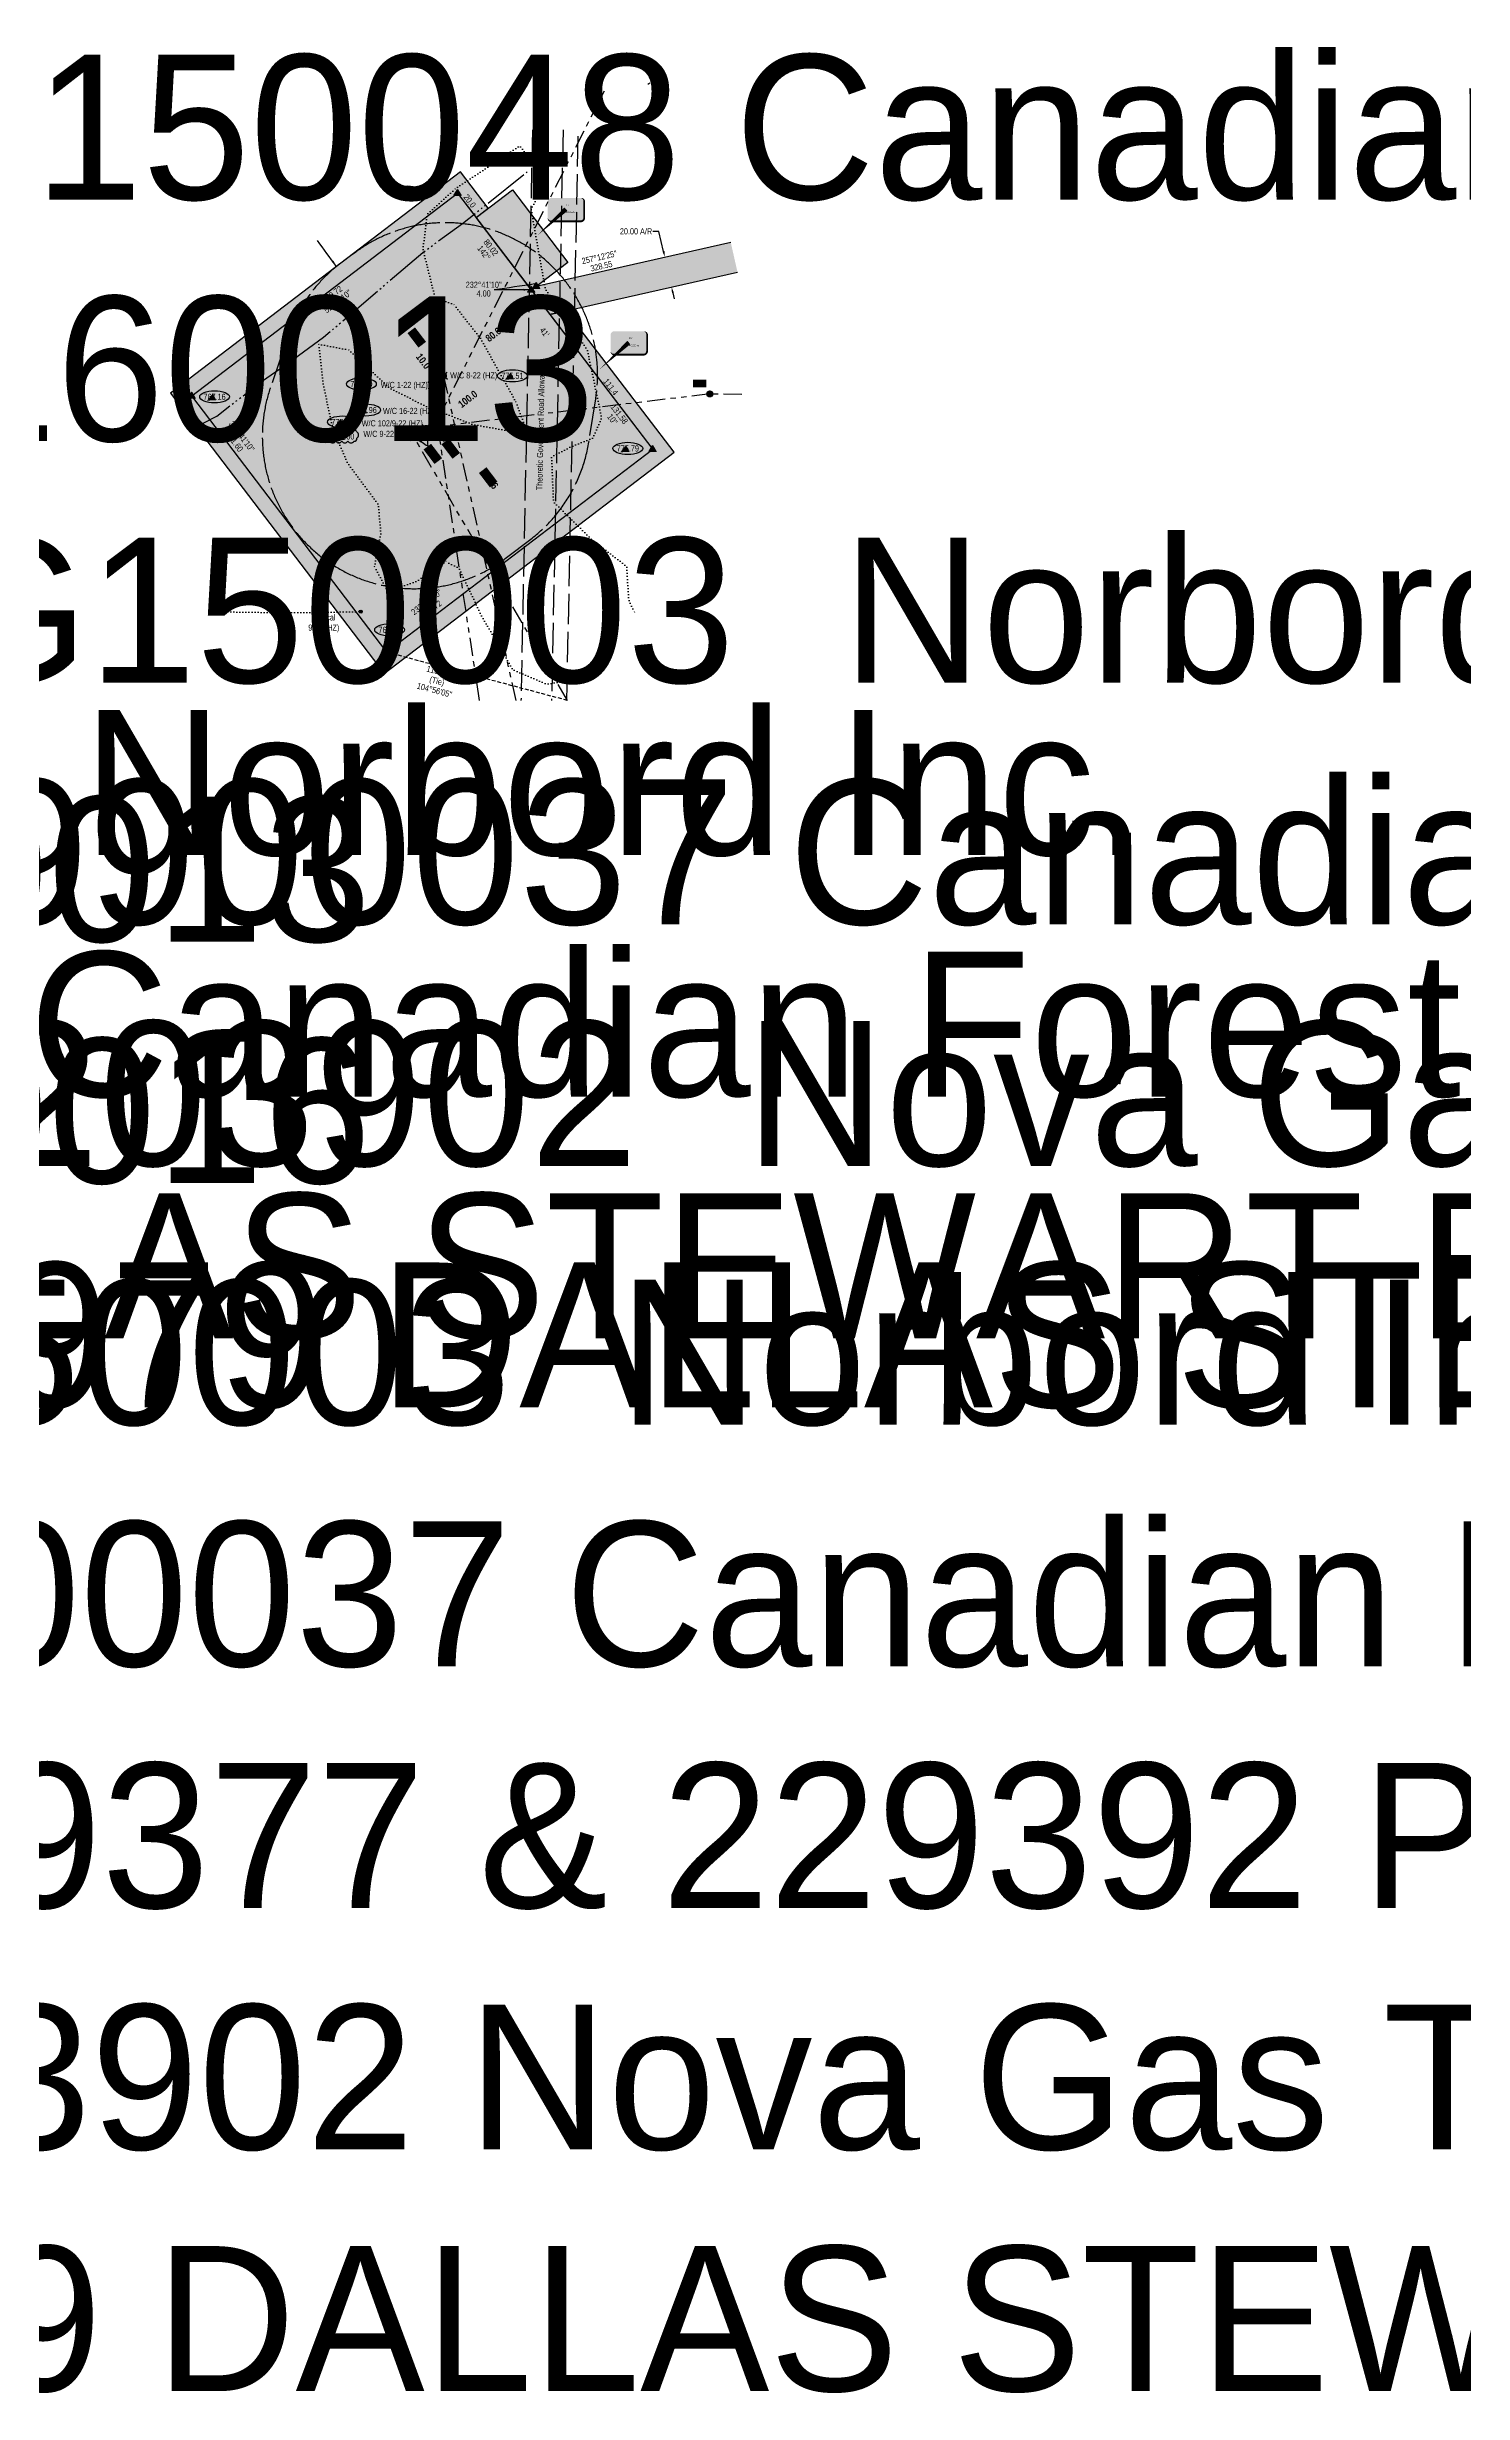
# Model space of a CAD drawing. Extents: x 408734 to 418041, y 6062812 to 6070261.
# Drawn here: x 411061 to 413388, y 6062812 to 6066665 of the extents above; entities that cross this region are included whole.
import ezdxf
from ezdxf.enums import TextEntityAlignment as Align

# ---------------------------------------------------------------- set-up
doc = ezdxf.new("R2018")
doc.units = 0
doc.header["$LTSCALE"] = 5
doc.header["$PDSIZE"] = 0.5
for name, pattern in [('foc-BUFFER', [16.75, 15, -1.75]), ('foc-DOT', [1, 0.2, -0.8]), ('foc-DRILLPATH', [14.75, 6, -1.75, 1.75, -1.75, 1.75, -1.75]), ('foc-SEISMIC', [20.5, 15, -1, 0.5, -1, 0.5, -1, 0.5, -1]), ('foc-TIELINE', [1.875, 1.25, -0.625]), ('foc-TOPO', [1, 0.2, -0.8]), ('foc-UNSURVEYED', [12.5, 10, -2.5])]:
    doc.linetypes.add(name, pattern=pattern)
doc.layers.get('Defpoints').update_dxf_attribs({"color": 9})
for name, color, linetype in [('AS-DRILL', 8, 'foc-DOT'), ('AS-DRILL-T', 8, 'Continuous'), ('AS-SEISMIC', 224, 'foc-SEISMIC'), ('AUX-BUFFER', 7, 'foc-BUFFER'), ('bc573101-9ad7-405d-b355-9', 7, 'Continuous'), ('L-BD', 7, 'Continuous'), ('L-MON', 1, 'Continuous'), ('L-ROAD-T', 7, 'Continuous'), ('L-TIE', 7, 'foc-TIELINE'), ('L-USEC', 7, 'foc-UNSURVEYED'), ('P-CROSSINGS', 250, 'Continuous'), ('P-ELEVATION', 7, 'Continuous'), ('P-PDRILLPATH', 12, 'foc-DRILLPATH'), ('P-PROPOSED', 10, 'Continuous'), ('P-PROPOSED-H', 21, 'Continuous'), ('P-TEMP-BLOCKS', 250, 'Continuous'), ('P-TEMP-BLUE', 146, 'Continuous'), ('P-TXT', 4, 'Continuous'), ('T-VEGETATION CHANGE', 104, 'foc-TOPO')]:
    doc.layers.add(name, color=color, linetype=linetype)
doc.layers.add('P-TEMP-BLUE-H', color=7, linetype='Continuous', true_color=0x99e6ff)
doc.styles.add('80', font='ARIALN.TTF', dxfattribs={"height": 10})
doc.styles.add('80CG', font='ARIALN.TTF', dxfattribs={"height": 10})
doc.styles.add('80L', font='ARIALN.TTF', dxfattribs={"height": 10})
doc.styles.add('BOLD', font='ARIALNB.TTF')
doc.styles.get("Standard").update_dxf_attribs({"font": 'ARIALN.TTF'})
doc.dimstyles.new('CG2011', dxfattribs={"dimscale": 5, "dimtxt": 9, "dimasz": 2, "dimexe": 0.2, "dimexo": 0.0625, "dimgap": 0.5, "dimtad": 0, "dimtih": 1, "dimtoh": 1, "dimzin": 0, "dimdsep": 46, "dimtxsty": '80CG', "dimcen": 0.1, "dimse1": 1, "dimse2": 1, "dimclrd": 256, "dimclrt": 256, "dimaunit": 1, "dimadec": 4, "dimazin": 0, "dimtfac": 0.06, "dimtofl": 0, "dimtmove": 0, "dimatfit": 1, "dimfxl": 0.2, "dimtolj": 1, "dimtzin": 0, "dimlwd": -1, "dimarcsym": 0})
doc.dimstyles.new('Compass 5 000', dxfattribs={"dimscale": 5, "dimtxt": 9, "dimasz": 2, "dimexe": 0.2, "dimexo": 0.0625, "dimgap": 0.5, "dimtad": 0, "dimtih": 1, "dimtoh": 1, "dimzin": 0, "dimdsep": 46, "dimtxsty": '80CG', "dimcen": 0.1, "dimse1": 1, "dimse2": 1, "dimclrd": 256, "dimclrt": 256, "dimaunit": 1, "dimadec": 4, "dimazin": 0, "dimtfac": 0.06, "dimtofl": 0, "dimtmove": 0, "dimatfit": 1, "dimfxl": 0.2, "dimtolj": 1, "dimtzin": 0, "dimlwd": -1, "dimarcsym": 0})

# ---------------------------------------------------------------- blocks, each defined once
blk = doc.blocks.new('*U65')
at = {"color": 44, "lineweight": 30, "flags": 104}
blk.add_attdef('ENTER_TEXT', text='', height=10, dxfattribs=at).set_placement((-1, 0), align=Align.MIDDLE_CENTER)
blk = doc.blocks.new('*U41')
at = {"color": 44, "lineweight": 30, "flags": 104}
blk.add_attdef('ENTER_TEXT', text='', height=10, dxfattribs=at).set_placement((-1, 0), align=Align.MIDDLE_CENTER)
blk = doc.blocks.new('*U66')
at = {"color": 44, "lineweight": 30, "flags": 104}
blk.add_attdef('ENTER_TEXT', text='', height=10, dxfattribs=at).set_placement((-1, 0), align=Align.MIDDLE_CENTER)
blk = doc.blocks.new('TRIA')
blk.add_hatch(color=255).paths.add_polyline_path([(-0.04, 1.52), (-1.47, -0.87), (1.39, -0.87)])
blk = doc.blocks.new('TRIAA')
blk.add_blockref('TRIA', (0, 0))
blk = doc.blocks.new('TRIB')
at = {"color": 1}
blk.add_lwpolyline([(-1.12, -0.67), (-0.04, 1.13), (1.04, -0.67)], close=True, dxfattribs=at)
blk = doc.blocks.new('TRIBB')
blk.add_blockref('TRIB', (0, 0))
blk = doc.blocks.new('TRICC')
for name in ['TRIAA', 'TRIBB']:
    blk.add_blockref(name, (0, 0))
blk = doc.blocks.new('plspike')
blk.add_blockref('TRICC', (0, 0))
blk = doc.blocks.new('WC')
at = {"layer": 'L-MON'}
h = blk.add_hatch(color=255, dxfattribs=at)
h.dxf.hatch_style = 1
edge = h.paths.add_edge_path()
edge.add_arc((0, 0), 0.9, 0, 360)
at = {"layer": 'L-MON', "color": 240, "flags": 128}
for points in [[(-0.62, 0.5), (-1.23, 1.12)], [(0.52, 0.61), (1.13, 1.21)], [(-1.18, -1.18), (-0.56, -0.57)], [(1.16, -1.18), (0.56, -0.57)]]:
    blk.add_lwpolyline(points, dxfattribs=at)
at = {"layer": 'L-MON', "color": 240}
for radius in [0.8, 0.373]:
    blk.add_circle((0, 0), radius, dxfattribs=at)
blk = doc.blocks.new('BH-Existing')
at = {"layer": 'AS-DRILL-T'}
h = blk.add_hatch(color=256, dxfattribs=at)
h.dxf.hatch_style = 1
edge = h.paths.add_edge_path()
edge.add_arc((0, 0), 0.5, 0, 360)
blk.add_circle((0, 0), 0.5, dxfattribs=at)
blk = doc.blocks.new('plbh')
at = {"layer": 'L-MON'}
h = blk.add_hatch(color=255, dxfattribs=at)
h.dxf.hatch_style = 1
edge = h.paths.add_edge_path()
edge.add_arc((0, 0), 1.16, 0, 360)
h = blk.add_hatch(color=256, dxfattribs=at)
h.dxf.hatch_style = 1
h.paths.add_polyline_path([(-0.96, 0, 1), (0.96, 0, 1)])
h.paths.add_polyline_path([(0.91, 0, -1), (-0.91, 0, -1)], flags=16)
h.paths.add_polyline_path([(0.45, 0, -1), (-0.45, 0, -1)], flags=0)
h = blk.add_hatch(color=256, dxfattribs=at)
h.dxf.hatch_style = 1
h.paths.add_polyline_path([(-0.45, 0, 1), (0.45, 0, 1)])
h.paths.add_polyline_path([(0.4, 0, -1), (-0.4, 0, -1)], flags=16)
at = {"layer": 'L-MON', "color": 240}
for radius in [0.96, 0.91, 0.45, 0.4]:
    blk.add_circle((0, 0), radius, dxfattribs=at)
blk = doc.blocks.new('ICP_text')
at = {"color": 14, "insert": (-10.8, -0.5), "char_height": 10, "attachment_point": 5, "style": '80L', "bg_fill": 1, "box_fill_scale": 1.15, "bg_fill_color": 255, "bg_fill_transparency": 0}
blk.add_mtext_dynamic_manual_height_columns('\\pxqc;ICP', width=19.07, gutter_width=47.5, heights=[0], dxfattribs=at)
blk = doc.blocks.new('*D76')
at = {"layer": 'Defpoints', "color": 0, "transparency": 16777216}
for p in [(412071.4, 6066318.8), (412076.1, 6066319.9), (412082.5, 6066270.1)]:
    blk.add_point(p, dxfattribs=at)
at = {"layer": 'P-TXT', "transparency": 16777216}
for p, q in [((412066.4, 6066362.4), (412056.4, 6066362.4)), ((412073.9, 6066329.6), (412066.4, 6066362.4)), ((412089.3, 6066261.4), (412091.5, 6066251.6))]:
    blk.add_line(p, q, dxfattribs=at)
for points in [[(412075.5, 6066330), (412072.2, 6066329.2), (412076.1, 6066319.9)], [(412090.9, 6066261.7), (412087.7, 6066261), (412087.1, 6066271.1)]]:
    blk.add_solid(points, dxfattribs=at)
at = {"layer": 'P-TXT', "transparency": 16777216, "insert": (412028.7, 6066362.4), "char_height": 10, "attachment_point": 5, "style": '80CG'}
blk.add_mtext('\\A1;20.00 A/R', dxfattribs=at)
blk = doc.blocks.new('we')
at = {"layer": 'P-ELEVATION'}
h = blk.add_hatch(color=111, dxfattribs=at)
h.dxf.hatch_style = 1
edge = h.paths.add_edge_path()
edge.add_ellipse((0, 0), major_axis=(-24.4, 0), ratio=0.410256, start_angle=0, end_angle=360)
at = {"layer": 'P-ELEVATION', "color": 7, "flags": 128}
blk.add_lwpolyline([(0, 0, 12.5, 0, 0), (-12.4, -6.4, 0, 0, 0)], format="xyseb", dxfattribs=at)
at = {"layer": 'P-ELEVATION', "color": 7}
blk.add_ellipse((0, 0), major_axis=(-24.4, 0), ratio=0.410256, dxfattribs=at)
at = {"layer": 'P-ELEVATION', "style": '80'}
blk.add_attdef('ELEVATION', text='', height=10, dxfattribs=at).set_placement((0, 0), align=Align.MIDDLE_CENTER)
blk = doc.blocks.new('*U78')
at = {"layer": 'P-ELEVATION'}
h = blk.add_hatch(color=111, dxfattribs=at)
h.dxf.hatch_style = 1
edge = h.paths.add_edge_path()
edge.add_ellipse((0, 0), major_axis=(-24.4, 0), ratio=0.410256, start_angle=0, end_angle=360)
at = {"layer": 'P-ELEVATION', "color": 7, "flags": 128}
blk.add_lwpolyline([(0, 0, 12.5, 0, 0), (-3.6, -30.2, 0, 0, 0)], format="xyseb", dxfattribs=at)
at = {"layer": 'P-ELEVATION', "color": 7}
blk.add_ellipse((0, 0), major_axis=(-24.4, 0), ratio=0.410256, dxfattribs=at)
at = {"layer": 'P-ELEVATION', "style": '80'}
blk.add_attdef('ELEVATION', text='', height=10, dxfattribs=at).set_placement((0, 0), align=Align.MIDDLE_CENTER)
blk = doc.blocks.new('*U77')
at = {"layer": 'P-ELEVATION'}
h = blk.add_hatch(color=111, dxfattribs=at)
h.dxf.hatch_style = 1
edge = h.paths.add_edge_path()
edge.add_ellipse((0, 0), major_axis=(-24.4, 0), ratio=0.410256, start_angle=0, end_angle=360)
at = {"layer": 'P-ELEVATION', "color": 7, "flags": 128}
blk.add_lwpolyline([(0, 0, 12.5, 0, 0), (76, -2, 0, 0, 0)], format="xyseb", dxfattribs=at)
at = {"layer": 'P-ELEVATION', "color": 7}
blk.add_ellipse((0, 0), major_axis=(-24.4, 0), ratio=0.410256, dxfattribs=at)
at = {"layer": 'P-ELEVATION', "style": '80'}
blk.add_attdef('ELEVATION', text='', height=10, dxfattribs=at).set_placement((0, 0), align=Align.MIDDLE_CENTER)
blk = doc.blocks.new('*U67')
at = {"true_color": 0x99e6ff}
h = blk.add_hatch(color=141, dxfattribs=at)
edge = h.paths.add_edge_path()
edge.add_line((-24, -20), (24, -20))
edge.add_arc((24, -14), 6, 270, 360)
edge.add_line((30, -14), (30, 12.5))
edge.add_arc((24, 12.5), 6, 0, 90)
edge.add_line((24, 18.5), (-24, 18.5))
edge.add_arc((-24, 12.5), 6, 90, 180)
edge.add_line((-30, 12.5), (-30, -14))
edge.add_arc((-24, -14), 6, 180, 270)
at = {"flags": 128}
blk.add_lwpolyline([(-47.2, -43.3, 0, 7.5, 0), (0, 0, 0, 0, 0)], format="xyseb", dxfattribs=at)
at = {"color": 250, "flags": 128}
blk.add_lwpolyline([(-24, -20, 3, 3, 0), (24, -20, 3, 3, 0.414214), (30, -14, 3, 3, 0), (30, 12.5, 3, 0, 0.414214), (24, 18.5, 0, 0, 0), (-24, 18.5, 0, 0, 0.414214), (-30, 12.5, 0, 0, 0), (-30, -14, 0, 3, 0.414214)], format="xyseb", close=True, dxfattribs=at)
at = {"color": 250, "lineweight": 30, "flags": 104}
blk.add_attdef('TEMP_AREA_W1', text='', height=12, dxfattribs=at).set_placement((0, 8.3), align=Align.MIDDLE_CENTER)
blk.add_attdef('ENTER_TEXT', text='', height=9, dxfattribs=at).set_placement((0, -3.8), align=Align.TOP_CENTER)
blk = doc.blocks.new('wa')
at = {"layer": 'P-ELEVATION'}
h = blk.add_hatch(color=111, dxfattribs=at)
h.dxf.hatch_style = 1
edge = h.paths.add_edge_path()
edge.add_arc((-17.4, -4.5), 6.1, 215, 325)
edge.add_arc((-7.4, -4.5), 6.1, 215, 325)
edge.add_arc((2.6, -4.5), 6.1, 215, 325)
edge.add_arc((12.7, -4.5), 6.1, 215, 325)
edge.add_arc((18.1, -3.7), 4.32, 263.4336, 373.4336)
edge.add_arc((18.8, 2.3), 6.1, 305, 415)
edge.add_arc((17.5, 4.4), 5.69, 30.6955, 140.6955)
edge.add_arc((8.1, 4.5), 6.1, 35, 145)
edge.add_arc((-1.9, 4.5), 6.1, 35, 145)
edge.add_arc((-11.9, 4.5), 6.1, 35, 145)
edge.add_arc((-18, 3.8), 4.33, 75.4261, 185.4261)
edge.add_arc((-18.4, -2.3), 6.96, 125, 235)
at = {"color": 240, "flags": 128}
blk.add_lwpolyline([(-22.4, -8, 0.520567), (-12.3, -8, 0.520567), (-2.4, -8, 0.520567), (7.6, -8, 0.520567), (17.6, -8, 0.520567), (22.4, -2.7, 0.520567), (22.4, 7.3, 0.520567), (13.1, 8, 0.520567), (3.1, 8, 0.520567), (-6.9, 8, 0.520567), (-16.9, 8, 0.520567), (-22.4, 3.4, 0.520567)], format="xyb", close=True, dxfattribs=at)
at = {"layer": 'P-ELEVATION', "color": 240, "flags": 128}
blk.add_lwpolyline([(0, 0, 12.5, 0, 0), (-12.4, -6.4, 0, 0, 0)], format="xyseb", dxfattribs=at)
at = {"layer": 'P-ELEVATION', "color": 240, "style": '80'}
blk.add_attdef('ELEVATION', text='', height=10, dxfattribs=at).set_placement((0, 0), align=Align.MIDDLE_CENTER)

msp = doc.modelspace()

# ---------------------------------------------------------------- hatches: boundary and pattern name
at = {"layer": 'P-PROPOSED-H'}
h = msp.add_hatch(color=256, dxfattribs=at)
h.dxf.hatch_style = 1
h.paths.add_polyline_path([(411619.422, 6065671.564), (411298.89, 6066092.119), (411735.582, 6066424.951), (412056.114, 6066004.396)])
h = msp.add_hatch(color=256, dxfattribs=at)
h.dxf.hatch_style = 1
h.paths.add_polyline_path([(412184.359, 6066344.362), (411864.74, 6066272.022), (411856.798, 6066265.909), (411887.303, 6066225.885), (412195.392, 6066295.616)])
at = {"layer": 'P-TEMP-BLUE-H'}
h = msp.add_hatch(color=256, dxfattribs=at)
h.dxf.hatch_style = 1
h.paths.add_polyline_path([(411740.309, 6066459.974), (411263.867, 6066096.846), (411614.695, 6065636.541), (412091.137, 6065999.669), (411914.1, 6066231.95), (411887.303, 6066225.885), (412056.114, 6066004.396), (411619.422, 6065671.564), (411298.89, 6066092.119), (411735.582, 6066424.951), (411765.91, 6066385.159), (411785.785, 6066400.307)])
h = msp.add_hatch(color=256, dxfattribs=at)
h.dxf.hatch_style = 1
h.paths.add_polyline_path([(411825.535, 6066430.603), (411916.423, 6066311.353), (411856.798, 6066265.909), (411765.91, 6066385.159)], flags=17)

# ---------------------------------------------------------------- linework, layer by layer
at = {"layer": 'AS-DRILL', "flags": 128}
msp.add_lwpolyline([(411332.823, 6065738.068), (411344.754, 6065737.752), (411391.62, 6065736.914), (411438.498, 6065736.625), (411485.358, 6065736.711), (411531.476, 6065737.189), (411576.475, 6065737.939)], dxfattribs=at)
at = {"layer": 'AS-SEISMIC', "flags": 128}
msp.add_lwpolyline([(411297.488, 6066036.914), (411339.885, 6066059.174), (411414.79, 6066117.099), (411464.483, 6066151.277), (411515.113, 6066188.462), (411678.568, 6066327.807), (411743.785, 6066375.339), (411849.926, 6066460.239)], dxfattribs=at)
at = {"layer": 'AUX-BUFFER', "color": 251, "linetype": 'foc-BUFFER', "flags": 128}
msp.add_lwpolyline([(411815.992, 6065826.696), (411855.765, 6065856.986, 0.19265508), (411951.117, 6066016.315), (411962.463, 6066087.229, 0.67094532), (411567.595, 6066327.979), (411545.788, 6066311.932, 0.15238907), (411457.609, 6066191.99), (411428.298, 6066106.834, 0.741887)], format="xyb", close=True, dxfattribs=at)
at = {"layer": 'bc573101-9ad7-405d-b355-9'}
msp.add_point((411576.485, 6065737.8), dxfattribs=at)
at = {"layer": 'L-TIE', "flags": 128}
msp.add_lwpolyline([(411619.422, 6065671.564), (411916.829, 6065592.236)], dxfattribs=at)
at = {"layer": 'L-USEC'}
for p, q in [((411858.48, 6066529.411), (411852.295, 6066220.466)), ((411908.761, 6066529.411), (411902.556, 6066219.46)), ((411927.686, 6066218.978), (411933.901, 6066529.411)), ((411852.295, 6066220.466), (411839.718, 6065592.236)), ((411902.556, 6066219.46), (411889.999, 6065592.236)), ((411915.138, 6065592.236), (411927.686, 6066218.978))]:
    msp.add_line(p, q, dxfattribs=at)
at = {"layer": 'P-CROSSINGS', "linetype": 'Continuous'}
msp.add_line((412051.235, 6066606.015), (412048.055, 6066603.591), dxfattribs=at)
at = {"layer": 'P-PDRILLPATH'}
for p, q in [((411976.164, 6066592.537), (411703.493, 6066054.818)), ((411831.669, 6065592.236), (411712.948, 6066124.862)), ((411861.206, 6066060.899), (411683.618, 6066039.67)), ((412150.005, 6066095.424), (411884.504, 6066063.685)), ((411915.909, 6065592.236), (411663.72, 6066024.528))]:
    msp.add_line(p, q, dxfattribs=at)
at = {"layer": 'P-PDRILLPATH', "flags": 128}
for points in [[(411771.593, 6065592.236), (411693.031, 6066109.684)], [(412202.556, 6066094.395), (412150.018, 6066095.433)]]:
    msp.add_lwpolyline(points, dxfattribs=at)
at = {"layer": 'P-PROPOSED', "flags": 128}
msp.add_lwpolyline([(411619.422, 6065671.564), (411298.89, 6066092.119), (411735.582, 6066424.951), (412056.114, 6066004.396)], close=True, dxfattribs=at)
msp.add_lwpolyline([(412184.359, 6066344.362), (411864.74, 6066272.022), (411856.798, 6066265.909), (411887.303, 6066225.885), (412195.392, 6066295.616)], dxfattribs=at)
at = {"layer": 'P-TEMP-BLUE', "flags": 128}
for points in [[(411740.309, 6066459.974), (411263.867, 6066096.846), (411614.695, 6065636.541), (412091.137, 6065999.669), (411914.1, 6066231.95), (411887.303, 6066225.885), (412056.114, 6066004.396), (411619.422, 6065671.564), (411298.89, 6066092.119), (411735.582, 6066424.951), (411765.91, 6066385.159), (411785.785, 6066400.307)], [(411825.535, 6066430.603), (411916.423, 6066311.353), (411856.798, 6066265.909), (411765.91, 6066385.159)]]:
    msp.add_lwpolyline(points, close=True, dxfattribs=at)
at = {"layer": 'T-VEGETATION CHANGE', "flags": 128}
msp.add_lwpolyline([(411953.299, 6065629.955), (411881.885, 6065618.973), (411826.365, 6065642.611), (411774.957, 6065731.001), (411737.943, 6065809.113), (411716.353, 6065820.418), (411668.029, 6065787.53), (411620.735, 6065771.085), (411599.145, 6065812.196), (411609.425, 6065866.668), (411605.314, 6065913.947), (411554.933, 6065981.781), (411530.258, 6066039.337), (411514.834, 6066111.282), (411507.639, 6066177.061), (411556.99, 6066167.811), (411623.819, 6066105.115), (411683.453, 6066075.31), (411760.563, 6066045.504), (411851.042, 6066029.06), (411831.406, 6066082.736), (411772.359, 6066187.953), (411729.358, 6066242.487), (411698.553, 6066253.393), (411678.659, 6066333.59), (411685.718, 6066390.689), (411731.552, 6066432.251), (411837.587, 6066502.915), (411882.571, 6066445.741), (411856.224, 6066399.487), (411879.752, 6066267.711), (411948.639, 6066168.015), (411972.286, 6066055.987), (411957.892, 6066023.097), (411921.908, 6066008.708), (411890.035, 6065992.265), (411893.119, 6065918.264), (411955.835, 6065856.596), (412013.49, 6065812.196), (412016.574, 6065757.724), (412027.449, 6065733.807)], dxfattribs=at)

# ---------------------------------------------------------------- block references
ref = msp.add_blockref('*U65', (410280.642, 6066652.643), dxfattribs=dict(xscale=0.99957941, yscale=0.99957941, zscale=0.99957941))
lines = msp.add_mtext('CRB 150048 Canadian Forest Products Ltd.\\PCSL160013 \\PDTLG150003  Norbord Inc.\\PFMA9900037 Canadian Forest Products Ltd.\\PTFA 203902  Nova Gas Transmission Ltd. ^JTPA 979 DALLAS STEWART BENNETT ', dxfattribs={"color": 44, "insert": (410280.294, 6066652.646), "char_height": 237.98055, "attachment_point": 1})
ref.add_attrib('ENTER_TEXT', '', (410280.294, 6066652.646), dxfattribs={"flags": 104}).embed_mtext(lines)
at = {"xscale": 0.99957941, "yscale": 0.99957941, "zscale": 0.99957941}
msp.add_blockref('ICP_text', (412144.231, 6066113.036), dxfattribs=at)
ref = msp.add_blockref('*U41', (409032.69, 6065576.178), dxfattribs=dict(xscale=0.99957941, yscale=0.99957941, zscale=0.99957941))
lines = msp.add_mtext('DTLG150003  Norbord Inc.\\PFMA9900037 Canadian Forest Products Ltd.^JTPA 979 DALLAS STEWART BENNETT', dxfattribs={"color": 44, "insert": (409032.342, 6065576.182), "char_height": 237.98055, "attachment_point": 1})
ref.add_attrib('ENTER_TEXT', '', (409032.342, 6065576.182), dxfattribs={"flags": 104}).embed_mtext(lines)
ref = msp.add_blockref('*U66', (409913.088, 6065383.557), dxfattribs=dict(xscale=0.99957941, yscale=0.99957941, zscale=0.99957941))
lines = msp.add_mtext('CSL160013 \\PCSL160016\\PDTLG150003  Norbord Inc.\\PFMA9900037 Canadian Forest Products Ltd.\\PRTF 229377 & 229392 PGI Processing ULC\\PTFA 203902 Nova Gas Transmission Ltd.\\PTPA 979 DALLAS STEWART BENNETT', dxfattribs={"color": 44, "insert": (409912.74, 6065434.068), "char_height": 237.98055, "attachment_point": 1})
ref.add_attrib('ENTER_TEXT', '', (409912.74, 6065434.068), dxfattribs={"flags": 104}).embed_mtext(lines)
at = {"layer": 'AS-DRILL-T', "xscale": 4.997897049999992, "yscale": 4.997897049999992, "zscale": 4.997897049999992}
msp.add_blockref('BH-Existing', (411576.475, 6065737.939), dxfattribs=at)
at = {"layer": 'L-BD', "xscale": 0.99957941, "yscale": 0.99957941, "zscale": 0.99957941}
for name, p, values in [('*U77', (411653.245, 6066427.017), {'ELEVATION': '776.35'}), ('we', (411336.17, 6066090.787), {'ELEVATION': '767.16'}), ('we', (411577.593, 6066111.79), {'ELEVATION': '774.89'}), ('we', (411825.563, 6066125.177), {'ELEVATION': '775.51'}), ('we', (411584.545, 6066069.055), {'ELEVATION': '774.96'}), ('we', (411546.374, 6066049.333), {'ELEVATION': '774.35'}), ('we', (412015.233, 6066005.961), {'ELEVATION': '775.79'}), ('*U78', (411623.701, 6065708.014), {'ELEVATION': '764.78'})]:
    msp.add_blockref(name, p, dxfattribs=at).add_auto_attribs(values)
at = {"layer": 'L-BD', "linetype": 'Continuous', "xscale": 0.99957941, "yscale": 0.99957941, "zscale": 0.99957941}
msp.add_blockref('wa', (411547.731, 6066025.661), dxfattribs=at).add_auto_attribs({'ELEVATION': '774.00'})
at = {"layer": 'L-MON', "xscale": 4.997897049999992, "yscale": 4.997897049999992, "zscale": 4.997897049999992}
for name, p in [('plspike', (411735.582, 6066424.951)), ('plspike', (411856.798, 6066265.909)), ('plspike', (411864.74, 6066272.022)), ('plspike', (411298.89, 6066092.119)), ('WC', (411693.043, 6066109.697)), ('WC', (411712.96, 6066124.874)), ('plbh', (412150.018, 6066095.433)), ('WC', (411703.47, 6066054.824)), ('WC', (411663.72, 6066024.528)), ('WC', (411683.595, 6066039.676)), ('plspike', (412056.114, 6066004.396)), ('plspike', (411619.422, 6065671.564))]:
    msp.add_blockref(name, p, dxfattribs=at)
at = {"layer": 'P-TEMP-BLOCKS'}
ref = msp.add_blockref('*U67', (411913.588, 6066398.817), dxfattribs=at)
lines = msp.add_mtext('LD1', dxfattribs={"layer": '0', "color": 250, "insert": (411913.588, 6066407.082), "char_height": 2.5, "attachment_point": 1})
ref.add_attrib('TEMP_AREA_W1', '', (411913.588, 6066407.082), dxfattribs={"flags": 104}).embed_mtext(lines)
lines = msp.add_mtext('(30.0x60.0)', dxfattribs={"layer": '0', "color": 250, "insert": (411913.594, 6066395.04), "char_height": 2.5, "attachment_point": 1})
ref.add_attrib('ENTER_TEXT', '', (411913.594, 6066395.04), dxfattribs={"flags": 104}).embed_mtext(lines)
ref = msp.add_blockref('*U67', (412016.908, 6066179.896), dxfattribs=at)
lines = msp.add_mtext('SS1', dxfattribs={"layer": '0', "color": 250, "insert": (412016.908, 6066188.161), "char_height": 2.5, "attachment_point": 1})
ref.add_attrib('TEMP_AREA_W1', '', (412016.908, 6066188.161), dxfattribs={"flags": 104}).embed_mtext(lines)
lines = msp.add_mtext('= 0.820 ha', dxfattribs={"layer": '0', "color": 250, "insert": (412016.911, 6066176.273), "char_height": 2.5, "attachment_point": 1})
ref.add_attrib('ENTER_TEXT', '', (412016.911, 6066176.273), dxfattribs={"flags": 104}).embed_mtext(lines)

# ---------------------------------------------------------------- texts
at = {"layer": 'AS-DRILL-T', "insert": (411488.307, 6065733.418), "char_height": 10, "attachment_point": 1, "style": '80L'}
msp.add_mtext_dynamic_manual_height_columns('\\pxqc;Mancal\\P9-20 (HZ)', width=54.80245, gutter_width=50.021, heights=[0], dxfattribs=at)
at = {"layer": 'L-BD', "style": '80L'}
for s, height, rotation, p in [('142°', 9.9958, 307.3134, (411779.067, 6066327.149)), ('80.02', 9.9958, 307.3134, (411790.396, 6066335.784)), ('219.72', 9.9958, 37.3134, (411529.891, 6066258.908)), ("52°41'10''", 9.9958, 37.3134, (411538.526, 6066247.579)), ("41'", 9.9958, 307.3134, (411878.382, 6066196.843)), ("10''", 9.9958, 307.3134, (411989.941, 6066053.771)), ('131.58', 9.9958, 307.3134, (412001.27, 6066062.405)), ('211.60', 9.9958, 307.3134, (411369.113, 6066016.742)), ("322°41'10''", 9.99579, 307.3134, (411381.038, 6066025.831)), ("232°41'10''", 9.99579, 37.3134, (411684.552, 6065753.637)), ('219.72', 9.9958, 37.3134, (411693.186, 6065742.308))]:
    msp.add_text(s, height=height, rotation=rotation, dxfattribs=at).set_placement(p, align=Align.MIDDLE)
at = {"layer": 'L-BD', "linetype": 'Continuous', "style": '80L'}
for s, height, p in [("257°12'25''", 9.99579, (411968.447, 6066319.896)), ('328.55', 9.9958, (411971.767, 6066305.275))]:
    msp.add_text(s, height=height, rotation=12.7935, dxfattribs=at).set_placement(p, align=Align.MIDDLE)
at = {"layer": 'L-BD', "color": 3, "style": 'BOLD'}
for s, rotation, p in [('80.0', 37.313398, (411787.2, 6066180.05)), ('10.0', 307.313398, (411666.255, 6066156.188)), ('100.0', 37.313398, (411742.247, 6066071.838))]:
    msp.add_text(s, height=11.995, rotation=rotation, dxfattribs=at).set_placement(p)
at = {"layer": 'L-BD', "linetype": 'Continuous', "insert": (411750.259, 6066279.692), "char_height": 9.99579, "width": 56.28368, "attachment_point": 1, "line_spacing_factor": 0.855, "style": '80L'}
msp.add_mtext("\\pxqc;232°41'10'' 4.00", dxfattribs=at)
at = {"layer": 'L-BD', "color": 3, "char_height": 11.995, "width": 26.19629, "attachment_point": 1, "rotation": 307.313398, "style": 'BOLD', "bg_fill": 1, "box_fill_scale": 1.15, "bg_fill_color": 21, "bg_fill_transparency": 0}
for s, insert in [('90.0', (411665.276, 6066202.217)), ('10.0', (411721.137, 6066019.684)), ('10.0', (411691.646, 6066011.061)), ('101.6', (411782.643, 6065972.54))]:
    msp.add_mtext(s, dxfattribs=dict(at, insert=insert))
at = {"layer": 'L-BD', "char_height": 9.99579, "attachment_point": 1, "style": '80L', "bg_fill": 1, "box_fill_scale": 1.1, "bg_fill_color": 21, "bg_fill_transparency": 0}
for s, width, insert in [('W/C 1-22 (HZ)', 73.85853, (411609.279, 6066115.251)), ('W/C 8-22 (HZ)', 73.85853, (411723.296, 6066131.015)), ('W/C 16-22 (HZ)', 80.2296, (411612.918, 6066072.553)), ('W/C 102/9-22 (HZ)', 96.1573, (411577.947, 6066052.245))]:
    msp.add_mtext_dynamic_manual_height_columns(s, width=width, gutter_width=50, heights=[0], dxfattribs=dict(at, insert=insert))
at = {"layer": 'L-BD', "insert": (411580.735, 6066034.841), "char_height": 9.99579, "attachment_point": 1, "style": '80L'}
msp.add_mtext_dynamic_manual_height_columns('W/C 9-22 (HZ)', width=80.2296, gutter_width=50, heights=[0], dxfattribs=at)
at = {"layer": 'L-BD', "insert": (411674.352, 6065652.61), "char_height": 9.99579, "width": 67.51361, "attachment_point": 1, "rotation": 345.065051, "line_spacing_factor": 0.934195, "style": '80L'}
msp.add_mtext("\\pxqc;1167.11 (Tie) 104°56'05''", dxfattribs=at)
at = {"layer": 'L-ROAD-T', "style": '80L'}
msp.add_text('Theoretic Government Road Allowance', height=9.99579, rotation=88.867633, dxfattribs=at).set_placement((411871.868, 6066041.402), align=Align.MIDDLE_CENTER)
at = {"layer": 'P-TEMP-BLUE', "style": '80L'}
for s, p in [('20.0', (411755.48, 6066412.32)), ('111.4', (411987.231, 6066106.937))]:
    msp.add_text(s, height=9.9958, rotation=307.3134, dxfattribs=at).set_placement(p, align=Align.MIDDLE)

# ---------------------------------------------------------------- dimensions: what is measured, and where the dimension line sits
at = {"layer": 'P-TXT'}
dim = msp.add_linear_dim(base=(412076.076, 6066319.854), p1=(412082.459, 6066270.055), p2=(412071.427, 6066318.801), angle=102.752986, text='20.00 A/R', dimstyle='Compass 5 000', dxfattribs=at)
dim.commit()
dim.dimension.update_dxf_attribs({"geometry": '*D76', "text_midpoint": (412028.702, 6066362.437), "dimtype": 161})

# ---------------------------------------------------------------- leaders
at = {"layer": 'AUX-BUFFER', "path_type": 1}
msp.add_leader([(411536.148, 6066305.219), (411505.509, 6066347.424)], dimstyle='CG2011', override={"dimasz": 2, "dimgap": 0.5, "dimtad": 0}, dxfattribs=at)
at = {"layer": 'L-BD', "path_type": 1}
for points in [[(411862.481, 6066276.132), (411795.788, 6066266.149)], [(411854.009, 6066266.619), (411795.788, 6066266.149)], [(411692.1, 6066114.429), (411688.765, 6066138.066)], [(411708.388, 6066127.473), (411688.765, 6066138.066)], [(411686.007, 6066035.783), (411686.417, 6066010.047)], [(411687.103, 6066036.979), (411713.749, 6066017.725)], [(411703.369, 6066050.347), (411713.749, 6066017.725)], [(411668.042, 6066021.917), (411686.417, 6066010.047)]]:
    msp.add_leader(points, dimstyle='Compass 5 000', override={"dimgap": 0.5, "dimtad": 0}, dxfattribs=at)

doc.saveas('drawing.dxf')
